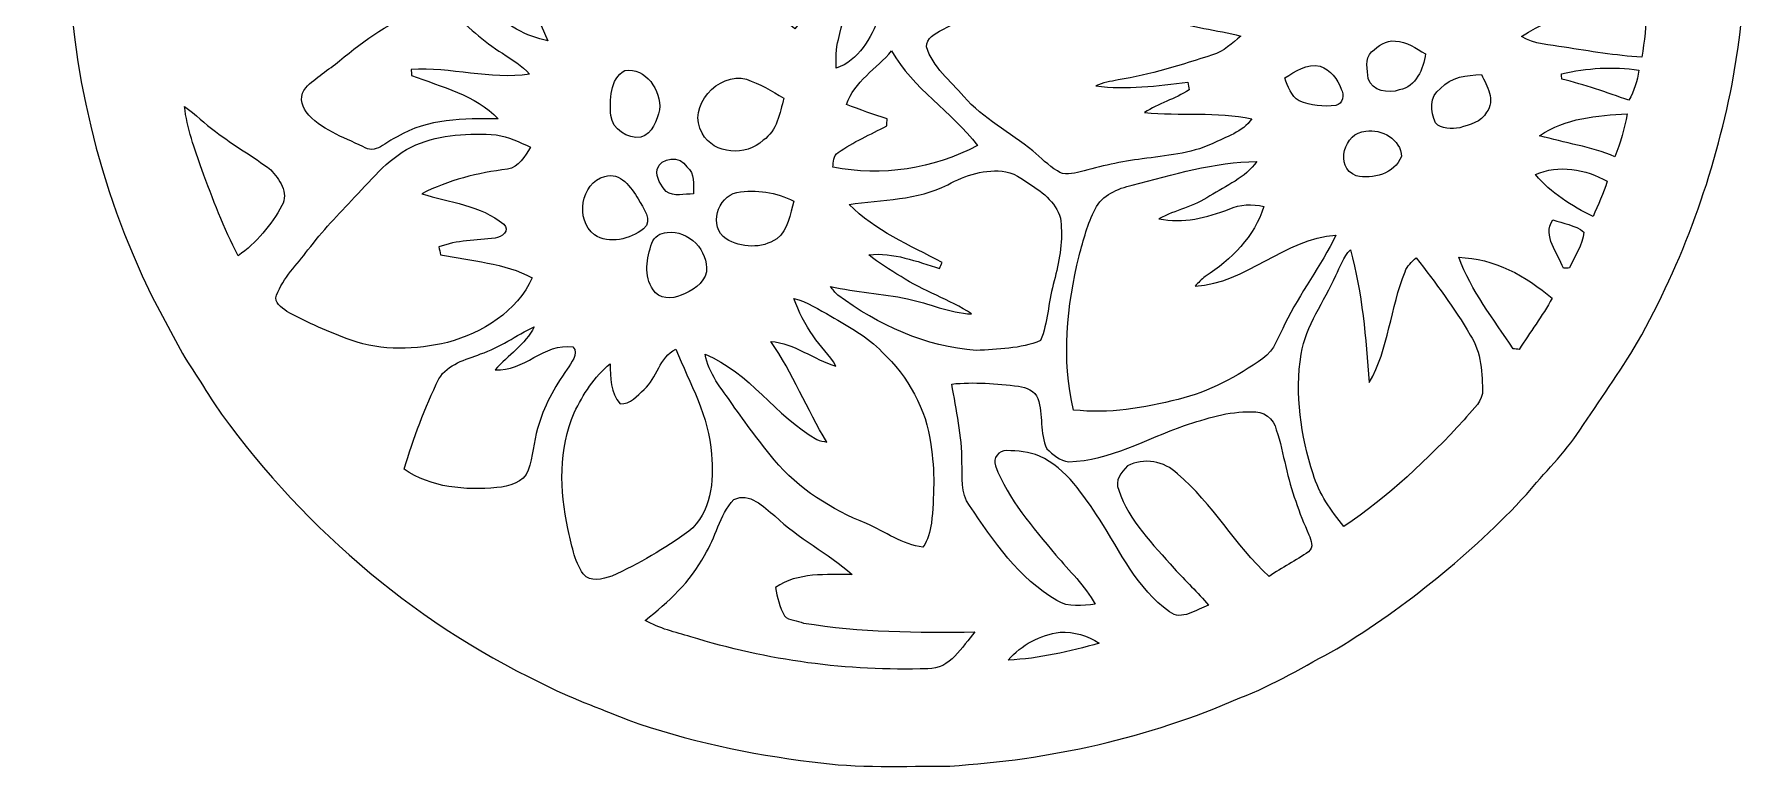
# Model space of a CAD drawing. Header units: centimetres. Extents: x -15.2 to 14.8, y -16 to 15.4.
# Drawn here: x -15.22 to 14.78, y -16.01 to -3.21 of the extents above; entities that cross this region are included whole.
import ezdxf

# ---------------------------------------------------------------- set-up
doc = ezdxf.new("R2010")
doc.units = ezdxf.units.CM
doc.header["$MEASUREMENT"] = 0
doc.layers.add('Layer 1', color=7, linetype='Continuous')

msp = doc.modelspace()

# ---------------------------------------------------------------- linework, layer by layer
at = {"layer": 'Layer 1', "color": 8}
for points, knots in [([(-2.22285, 13.83383), (-1.98438, 14.75034), (-1.03717, 15.43297), (-0.08749, 15.33313), (-0.08749, 15.33313), (0.28646, 15.34548), (0.63853, 15.19132), (0.93663, 14.97753), (0.93663, 14.97753), (1.31233, 14.76446), (1.55928, 14.38381), (1.71873, 13.99258), (1.71873, 13.99258), (1.81751, 13.68672), (1.83444, 13.36216), (1.84467, 13.04325), (1.84467, 13.04325), (3.13937, 12.88274), (4.40584, 12.5222), (5.61411, 12.03396), (5.61411, 12.03396), (6.58283, 11.63461), (7.51099, 11.1312), (8.35519, 10.50854), (8.35519, 10.50854), (9.27029, 9.89189), (10.09932, 9.15211), (10.83381, 8.32944), (10.83381, 8.32944), (12.26961, 6.75534), (13.33959, 4.85246), (13.96189, 2.81587), (13.96189, 2.81587), (14.63075, 0.59161), (14.77504, -1.79493), (14.34782, -4.07952), (14.34782, -4.07952), (14.04161, -5.65291), (13.48952, -7.17938), (12.70247, -8.57603), (12.70247, -8.57603), (12.39097, -9.10202), (12.03713, -9.60155), (11.69423, -10.10708), (11.69423, -10.10708), (11.43071, -10.51631), (11.07299, -10.85074), (10.76854, -11.22786), (10.76854, -11.22786), (9.79805, -12.27173), (8.67727, -13.17449), (7.46372, -13.92061), (7.46372, -13.92061), (6.90704, -14.21659), (6.36587, -14.54891), (5.77391, -14.77363), (5.77391, -14.77363), (4.18183, -15.4746), (2.45674, -15.85207), (0.7239, -15.96072), (0.7239, -15.96072), (-0.07549, -15.96002), (-0.88053, -16.00518), (-1.67393, -15.8877), (-1.67393, -15.8877), (-2.76789, -15.75788), (-3.84986, -15.52081), (-4.89021, -15.15674), (-4.89021, -15.15674), (-5.39503, -14.94508), (-5.91503, -14.76798), (-6.40151, -14.51328), (-6.40151, -14.51328), (-8.6801, -13.41543), (-10.65601, -11.70658), (-12.10169, -9.63366), (-12.10169, -9.63366), (-12.33523, -9.24489), (-12.60934, -8.87942), (-12.80654, -8.46984), (-12.80654, -8.46984), (-14.89181, -4.80801), (-15.22483, -0.20638), (-13.71177, 3.72392), (-13.71177, 3.72392), (-13.34558, 4.70147), (-12.86828, 5.63704), (-12.29219, 6.50734), (-12.29219, 6.50734), (-11.83887, 7.25382), (-11.2776, 7.92868), (-10.68035, 8.56368), (-10.68035, 8.56368), (-10.08098, 9.23678), (-9.37683, 9.80757), (-8.66493, 10.35685), (-8.66493, 10.35685), (-8.04263, 10.76643), (-7.43726, 11.21375), (-6.75534, 11.52172), (-6.75534, 11.52172), (-5.37563, 12.27173), (-3.84775, 12.71834), (-2.30681, 12.99316), (-2.30681, 12.99316), (-2.28177, 13.27362), (-2.28494, 13.55796), (-2.22285, 13.83383), (-2.22285, 13.83383), (-2.22285, 13.83383), (-2.22285, 13.83383), (-2.22285, 13.83383)], [0, 0, 0, 0, 0.03448276, 0.03448276, 0.03448276, 0.03448276, 0.06896552, 0.06896552, 0.06896552, 0.06896552, 0.10344828, 0.10344828, 0.10344828, 0.10344828, 0.13793103, 0.13793103, 0.13793103, 0.13793103, 0.17241379, 0.17241379, 0.17241379, 0.17241379, 0.20689655, 0.20689655, 0.20689655, 0.20689655, 0.24137931, 0.24137931, 0.24137931, 0.24137931, 0.27586207, 0.27586207, 0.27586207, 0.27586207, 0.31034483, 0.31034483, 0.31034483, 0.31034483, 0.34482759, 0.34482759, 0.34482759, 0.34482759, 0.37931034, 0.37931034, 0.37931034, 0.37931034, 0.4137931, 0.4137931, 0.4137931, 0.4137931, 0.44827586, 0.44827586, 0.44827586, 0.44827586, 0.48275862, 0.48275862, 0.48275862, 0.48275862, 0.51724138, 0.51724138, 0.51724138, 0.51724138, 0.55172414, 0.55172414, 0.55172414, 0.55172414, 0.5862069, 0.5862069, 0.5862069, 0.5862069, 0.62068966, 0.62068966, 0.62068966, 0.62068966, 0.65517241, 0.65517241, 0.65517241, 0.65517241, 0.68965517, 0.68965517, 0.68965517, 0.68965517, 0.72413793, 0.72413793, 0.72413793, 0.72413793, 0.75862069, 0.75862069, 0.75862069, 0.75862069, 0.79310345, 0.79310345, 0.79310345, 0.79310345, 0.82758621, 0.82758621, 0.82758621, 0.82758621, 0.86206897, 0.86206897, 0.86206897, 0.86206897, 0.89655172, 0.89655172, 0.89655172, 0.89655172, 0.93103448, 0.93103448, 0.93103448, 0.93103448, 1, 1, 1, 1]), ([(-7.65739, 0.49812), (-7.91281, -0.06985), (-7.84648, -0.7172), (-7.84119, -1.32221), (-7.84119, -1.32221), (-7.82814, -1.85067), (-7.66516, -2.38831), (-7.29192, -2.77601), (-7.29192, -2.77601), (-7.01252, -3.042), (-6.66221, -3.25261), (-6.27944, -3.32246), (-6.27944, -3.32246), (-6.5853, -2.61691), (-6.96489, -1.92158), (-7.05591, -1.14618), (-7.05591, -1.14618), (-7.0291, -1.14794), (-6.97512, -1.15147), (-6.94831, -1.15323), (-6.94831, -1.15323), (-6.86153, -1.49754), (-6.71971, -1.82809), (-6.54826, -2.13854), (-6.54826, -2.13854), (-6.32919, -2.46098), (-6.10694, -2.81305), (-5.7404, -2.98521), (-5.7404, -2.98521), (-5.66773, -2.79894), (-5.60105, -2.60068), (-5.6455, -2.39748), (-5.6455, -2.39748), (-5.67619, -2.02494), (-5.84024, -1.6704), (-5.80425, -1.29187), (-5.80425, -1.29187), (-5.43736, -1.67111), (-5.28955, -2.23308), (-4.81365, -2.51531), (-4.81365, -2.51531), (-4.89973, -1.88172), (-5.16855, -1.28411), (-5.50792, -0.74754), (-5.50792, -0.74754), (-5.92526, -0.11183), (-6.55673, 0.387), (-7.28204, 0.62054), (-7.28204, 0.62054), (-7.42033, 0.67098), (-7.59107, 0.63817), (-7.65739, 0.49812), (-7.65739, 0.49812), (-7.65739, 0.49812), (-7.65739, 0.49812), (-7.65739, 0.49812)], [0, 0, 0, 0, 0.06666667, 0.06666667, 0.06666667, 0.06666667, 0.13333333, 0.13333333, 0.13333333, 0.13333333, 0.2, 0.2, 0.2, 0.2, 0.26666667, 0.26666667, 0.26666667, 0.26666667, 0.33333333, 0.33333333, 0.33333333, 0.33333333, 0.4, 0.4, 0.4, 0.4, 0.46666667, 0.46666667, 0.46666667, 0.46666667, 0.53333333, 0.53333333, 0.53333333, 0.53333333, 0.6, 0.6, 0.6, 0.6, 0.66666667, 0.66666667, 0.66666667, 0.66666667, 0.73333333, 0.73333333, 0.73333333, 0.73333333, 0.8, 0.8, 0.8, 0.8, 0.86666667, 0.86666667, 0.86666667, 0.86666667, 1, 1, 1, 1]), ([(-1.6891, -0.21414), (-1.92969, -0.49777), (-2.11773, -0.82021), (-2.33433, -1.12183), (-2.33433, -1.12183), (-2.6864, -1.6256), (-2.92806, -2.20768), (-3.00849, -2.81869), (-3.00849, -2.81869), (-2.98379, -2.82575), (-2.9337, -2.83986), (-2.90865, -2.84692), (-2.90865, -2.84692), (-2.74849, -2.63525), (-2.58586, -2.42217), (-2.4765, -2.1784), (-2.4765, -2.1784), (-2.33962, -1.9117), (-2.27048, -1.61325), (-2.11067, -1.35855), (-2.11067, -1.35855), (-2.01154, -1.82563), (-2.1777, -2.2987), (-2.16147, -2.76966), (-2.16147, -2.76966), (-2.21333, -2.93123), (-2.08598, -3.03318), (-1.97908, -3.11503), (-1.97908, -3.11503), (-1.59244, -2.65465), (-1.23296, -2.1717), (-0.89218, -1.6764), (-0.89218, -1.6764), (-0.86924, -1.68169), (-0.82374, -1.69192), (-0.80081, -1.69721), (-0.80081, -1.69721), (-0.94933, -2.22885), (-1.08832, -2.76331), (-1.21849, -3.29953), (-1.21849, -3.29953), (-1.27035, -3.46251), (-1.26259, -3.63326), (-1.2573, -3.80224), (-1.2573, -3.80224), (-0.86607, -3.66854), (-0.65017, -3.27307), (-0.51188, -2.90759), (-0.51188, -2.90759), (-0.33126, -2.37596), (-0.14499, -1.82316), (-0.20003, -1.25307), (-0.20003, -1.25307), (-0.21766, -0.81562), (-0.35419, -0.38453), (-0.57185, -0.006), (-0.57185, -0.006), (-0.61771, 0.06103), (-0.66534, 0.15769), (-0.75847, 0.15663), (-0.75847, 0.15663), (-1.09784, 0.14781), (-1.44498, 0.02752), (-1.6891, -0.21414), (-1.6891, -0.21414), (-1.6891, -0.21414), (-1.6891, -0.21414), (-1.6891, -0.21414)], [0, 0, 0, 0, 0.05555556, 0.05555556, 0.05555556, 0.05555556, 0.11111111, 0.11111111, 0.11111111, 0.11111111, 0.16666667, 0.16666667, 0.16666667, 0.16666667, 0.22222222, 0.22222222, 0.22222222, 0.22222222, 0.27777778, 0.27777778, 0.27777778, 0.27777778, 0.33333333, 0.33333333, 0.33333333, 0.33333333, 0.38888889, 0.38888889, 0.38888889, 0.38888889, 0.44444444, 0.44444444, 0.44444444, 0.44444444, 0.5, 0.5, 0.5, 0.5, 0.55555556, 0.55555556, 0.55555556, 0.55555556, 0.61111111, 0.61111111, 0.61111111, 0.61111111, 0.66666667, 0.66666667, 0.66666667, 0.66666667, 0.72222222, 0.72222222, 0.72222222, 0.72222222, 0.77777778, 0.77777778, 0.77777778, 0.77777778, 0.83333333, 0.83333333, 0.83333333, 0.83333333, 0.88888889, 0.88888889, 0.88888889, 0.88888889, 1, 1, 1, 1]), ([(2.33398, -2.15724), (1.68769, -2.35903), (1.19168, -2.84833), (0.58526, -3.1309), (0.58526, -3.1309), (0.47096, -3.19334), (0.30868, -3.27836), (0.31291, -3.42829), (0.31291, -3.42829), (0.42474, -3.78248), (0.72884, -4.02167), (0.96308, -4.29331), (0.96308, -4.29331), (1.30281, -4.68312), (1.77165, -4.91702), (2.1657, -5.24298), (2.1657, -5.24298), (2.30717, -5.36046), (2.43558, -5.49451), (2.59433, -5.59012), (2.59433, -5.59012), (2.71004, -5.68219), (2.86244, -5.63386), (2.99367, -5.60952), (2.99367, -5.60952), (3.34857, -5.51039), (3.70769, -5.42255), (4.07494, -5.38233), (4.07494, -5.38233), (4.48381, -5.32024), (4.91031, -5.29696), (5.29026, -5.11845), (5.29026, -5.11845), (5.52838, -4.99463), (5.82436, -4.92054), (5.98135, -4.68312), (5.98135, -4.68312), (5.36787, -4.55224), (4.73287, -4.63338), (4.11198, -4.57518), (4.11198, -4.57518), (4.35469, -4.41254), (4.64432, -4.34022), (4.88844, -4.17865), (4.88844, -4.17865), (4.88174, -4.13385), (4.87504, -4.0894), (4.86833, -4.04495), (4.86833, -4.04495), (4.3367, -4.10774), (3.80012, -4.1843), (3.26461, -4.10774), (3.26461, -4.10774), (3.38772, -4.05483), (3.52002, -4.03084), (3.6516, -4.00579), (3.6516, -4.00579), (4.21358, -3.91583), (4.75791, -3.74333), (5.29907, -3.57046), (5.29907, -3.57046), (5.49204, -3.51084), (5.63986, -3.36726), (5.79191, -3.24238), (5.79191, -3.24238), (5.36893, -3.1302), (4.92478, -3.09986), (4.51873, -2.92876), (4.51873, -2.92876), (4.06717, -2.79294), (3.67912, -2.51601), (3.31999, -2.21968), (3.31999, -2.21968), (3.04024, -1.99602), (2.65148, -2.05317), (2.33398, -2.15724), (2.33398, -2.15724), (2.33398, -2.15724), (2.33398, -2.15724), (2.33398, -2.15724)], [0, 0, 0, 0, 0.04761905, 0.04761905, 0.04761905, 0.04761905, 0.0952381, 0.0952381, 0.0952381, 0.0952381, 0.14285714, 0.14285714, 0.14285714, 0.14285714, 0.19047619, 0.19047619, 0.19047619, 0.19047619, 0.23809524, 0.23809524, 0.23809524, 0.23809524, 0.28571429, 0.28571429, 0.28571429, 0.28571429, 0.33333333, 0.33333333, 0.33333333, 0.33333333, 0.38095238, 0.38095238, 0.38095238, 0.38095238, 0.42857143, 0.42857143, 0.42857143, 0.42857143, 0.47619048, 0.47619048, 0.47619048, 0.47619048, 0.52380952, 0.52380952, 0.52380952, 0.52380952, 0.57142857, 0.57142857, 0.57142857, 0.57142857, 0.61904762, 0.61904762, 0.61904762, 0.61904762, 0.66666667, 0.66666667, 0.66666667, 0.66666667, 0.71428571, 0.71428571, 0.71428571, 0.71428571, 0.76190476, 0.76190476, 0.76190476, 0.76190476, 0.80952381, 0.80952381, 0.80952381, 0.80952381, 0.85714286, 0.85714286, 0.85714286, 0.85714286, 0.9047619, 0.9047619, 0.9047619, 0.9047619, 1, 1, 1, 1]), ([(-8.44938, -2.80353), (-9.00536, -2.95275), (-9.47067, -3.31399), (-9.90953, -3.67101), (-9.90953, -3.67101), (-10.10144, -3.83293), (-10.32475, -3.95923), (-10.49902, -4.14196), (-10.49902, -4.14196), (-10.60768, -4.25485), (-10.58228, -4.44606), (-10.4902, -4.56283), (-10.4902, -4.56283), (-10.24396, -4.87433), (-9.85026, -4.9971), (-9.5056, -5.16678), (-9.5056, -5.16678), (-9.28934, -5.31671), (-9.09743, -5.08071), (-8.90552, -4.99463), (-8.90552, -4.99463), (-8.37177, -4.67854), (-7.74418, -4.67924), (-7.14481, -4.68277), (-7.14481, -4.68277), (-7.54486, -4.26544), (-8.13364, -4.12715), (-8.6554, -3.92712), (-8.6554, -3.92712), (-8.65717, -3.90137), (-8.66069, -3.84986), (-8.66246, -3.82376), (-8.66246, -3.82376), (-7.9696, -3.77966), (-7.29121, -4.00438), (-6.59906, -3.90701), (-6.59906, -3.90701), (-6.72747, -3.75214), (-6.90668, -3.65372), (-7.07002, -3.54189), (-7.07002, -3.54189), (-7.40869, -3.33798), (-7.68279, -3.04765), (-8.00065, -2.81623), (-8.00065, -2.81623), (-8.13541, -2.73085), (-8.30333, -2.77848), (-8.44938, -2.80353), (-8.44938, -2.80353), (-8.44938, -2.80353), (-8.44938, -2.80353), (-8.44938, -2.80353)], [0, 0, 0, 0, 0.07142857, 0.07142857, 0.07142857, 0.07142857, 0.14285714, 0.14285714, 0.14285714, 0.14285714, 0.21428571, 0.21428571, 0.21428571, 0.21428571, 0.28571429, 0.28571429, 0.28571429, 0.28571429, 0.35714286, 0.35714286, 0.35714286, 0.35714286, 0.42857143, 0.42857143, 0.42857143, 0.42857143, 0.5, 0.5, 0.5, 0.5, 0.57142857, 0.57142857, 0.57142857, 0.57142857, 0.64285714, 0.64285714, 0.64285714, 0.64285714, 0.71428571, 0.71428571, 0.71428571, 0.71428571, 0.78571429, 0.78571429, 0.78571429, 0.78571429, 0.85714286, 0.85714286, 0.85714286, 0.85714286, 1, 1, 1, 1]), ([(10.68176, -3.24944), (10.90189, -3.39196), (11.17282, -3.39161), (11.42294, -3.435), (11.42294, -3.435), (11.87168, -3.50449), (12.32006, -3.58281), (12.77479, -3.60962), (12.77479, -3.60962), (12.81889, -3.3334), (12.85804, -3.05506), (12.85487, -2.77495), (12.85487, -2.77495), (12.10874, -2.73614), (11.31394, -2.81799), (10.68176, -3.24944), (10.68176, -3.24944), (10.68176, -3.24944), (10.68176, -3.24944), (10.68176, -3.24944)], [0, 0, 0, 0, 0.16666667, 0.16666667, 0.16666667, 0.16666667, 0.33333333, 0.33333333, 0.33333333, 0.33333333, 0.5, 0.5, 0.5, 0.5, 0.66666667, 0.66666667, 0.66666667, 0.66666667, 1, 1, 1, 1]), ([(-1.07633, -4.43195), (-0.8449, -4.52543), (-0.60925, -4.60939), (-0.37077, -4.68418), (-0.37077, -4.68418), (-0.37253, -4.72475), (-0.37394, -4.76568), (-0.37571, -4.8066), (-0.37571, -4.8066), (-0.66181, -4.95371), (-0.9592, -5.08564), (-1.22308, -5.27121), (-1.22308, -5.27121), (-1.31092, -5.32518), (-1.30598, -5.4356), (-1.31727, -5.52485), (-1.31727, -5.52485), (-0.4632, -5.69348), (0.43603, -5.55625), (1.20333, -5.14985), (1.20333, -5.14985), (0.75494, -4.55366), (0.07726, -4.15925), (-0.29245, -3.49779), (-0.29245, -3.49779), (-0.54857, -3.81388), (-0.94509, -4.02978), (-1.07633, -4.43195), (-1.07633, -4.43195), (-1.07633, -4.43195), (-1.07633, -4.43195), (-1.07633, -4.43195)], [0, 0, 0, 0, 0.11111111, 0.11111111, 0.11111111, 0.11111111, 0.22222222, 0.22222222, 0.22222222, 0.22222222, 0.33333333, 0.33333333, 0.33333333, 0.33333333, 0.44444444, 0.44444444, 0.44444444, 0.44444444, 0.55555556, 0.55555556, 0.55555556, 0.55555556, 0.66666667, 0.66666667, 0.66666667, 0.66666667, 0.77777778, 0.77777778, 0.77777778, 0.77777778, 1, 1, 1, 1]), ([(8.06803, -3.51649), (7.94738, -3.63573), (7.9943, -3.83293), (8.00947, -3.98251), (8.00947, -3.98251), (8.07226, -4.20299), (8.3633, -4.24321), (8.55204, -4.18042), (8.55204, -4.18042), (8.84167, -4.12256), (8.97572, -3.81494), (9.00642, -3.54824), (9.00642, -3.54824), (8.84096, -3.46075), (8.68045, -3.33058), (8.48572, -3.33128), (8.48572, -3.33128), (8.31674, -3.30235), (8.18621, -3.42018), (8.06803, -3.51649), (8.06803, -3.51649), (8.06803, -3.51649), (8.06803, -3.51649), (8.06803, -3.51649)], [0, 0, 0, 0, 0.14285714, 0.14285714, 0.14285714, 0.14285714, 0.28571429, 0.28571429, 0.28571429, 0.28571429, 0.42857143, 0.42857143, 0.42857143, 0.42857143, 0.57142857, 0.57142857, 0.57142857, 0.57142857, 0.71428571, 0.71428571, 0.71428571, 0.71428571, 1, 1, 1, 1]), ([(-4.94206, -3.84104), (-5.20453, -3.9811), (-5.20347, -4.36809), (-5.18336, -4.6228), (-5.18336, -4.6228), (-5.15585, -4.87151), (-4.89691, -5.03202), (-4.65984, -5.00521), (-4.65984, -5.00521), (-4.45523, -4.94206), (-4.38644, -4.70711), (-4.33529, -4.52473), (-4.33529, -4.52473), (-4.30459, -4.19029), (-4.57059, -3.78248), (-4.94206, -3.84104), (-4.94206, -3.84104), (-4.94206, -3.84104), (-4.94206, -3.84104), (-4.94206, -3.84104)], [0, 0, 0, 0, 0.16666667, 0.16666667, 0.16666667, 0.16666667, 0.33333333, 0.33333333, 0.33333333, 0.33333333, 0.5, 0.5, 0.5, 0.5, 0.66666667, 0.66666667, 0.66666667, 0.66666667, 1, 1, 1, 1]), ([(-3.59339, -4.9343), (-3.38702, -5.31283), (-2.82681, -5.33788), (-2.52836, -5.05672), (-2.52836, -5.05672), (-2.29023, -4.89162), (-2.2352, -4.5847), (-2.17241, -4.32329), (-2.17241, -4.32329), (-2.37808, -4.19347), (-2.59221, -4.07423), (-2.82187, -3.99274), (-2.82187, -3.99274), (-3.31823, -3.86362), (-3.8675, -4.46864), (-3.59339, -4.9343), (-3.59339, -4.9343), (-3.59339, -4.9343), (-3.59339, -4.9343), (-3.59339, -4.9343)], [0, 0, 0, 0, 0.16666667, 0.16666667, 0.16666667, 0.16666667, 0.33333333, 0.33333333, 0.33333333, 0.33333333, 0.5, 0.5, 0.5, 0.5, 0.66666667, 0.66666667, 0.66666667, 0.66666667, 1, 1, 1, 1]), ([(6.55637, -3.97193), (6.61, -4.11974), (6.66432, -4.28237), (6.80614, -4.37056), (6.80614, -4.37056), (7.00864, -4.45452), (7.23018, -4.47499), (7.44749, -4.45029), (7.44749, -4.45029), (7.57132, -4.43124), (7.59566, -4.25697), (7.53851, -4.16595), (7.53851, -4.16595), (7.48065, -3.98956), (7.3473, -3.83293), (7.17374, -3.76379), (7.17374, -3.76379), (6.94161, -3.70875), (6.74229, -3.85904), (6.55637, -3.97193), (6.55637, -3.97193), (6.55637, -3.97193), (6.55637, -3.97193), (6.55637, -3.97193)], [0, 0, 0, 0, 0.14285714, 0.14285714, 0.14285714, 0.14285714, 0.28571429, 0.28571429, 0.28571429, 0.28571429, 0.42857143, 0.42857143, 0.42857143, 0.42857143, 0.57142857, 0.57142857, 0.57142857, 0.57142857, 0.71428571, 0.71428571, 0.71428571, 0.71428571, 1, 1, 1, 1]), ([(11.37779, -3.89855), (11.37885, -3.92148), (11.38096, -3.96734), (11.38167, -3.98992), (11.38167, -3.98992), (11.77819, -4.09187), (12.1666, -4.22346), (12.55219, -4.36104), (12.55219, -4.36104), (12.63967, -4.19735), (12.70212, -4.02061), (12.7254, -3.83611), (12.7254, -3.83611), (12.27737, -3.76731), (11.81806, -3.79554), (11.37779, -3.89855), (11.37779, -3.89855), (11.37779, -3.89855), (11.37779, -3.89855), (11.37779, -3.89855)], [0, 0, 0, 0, 0.16666667, 0.16666667, 0.16666667, 0.16666667, 0.33333333, 0.33333333, 0.33333333, 0.33333333, 0.5, 0.5, 0.5, 0.5, 0.66666667, 0.66666667, 0.66666667, 0.66666667, 1, 1, 1, 1]), ([(9.27065, -4.15466), (9.07591, -4.28837), (9.08579, -4.56177), (9.18316, -4.75298), (9.18316, -4.75298), (9.28299, -4.87186), (9.46714, -4.8581), (9.60367, -4.83905), (9.60367, -4.83905), (9.7723, -4.78472), (9.98326, -4.74204), (10.07181, -4.56847), (10.07181, -4.56847), (10.23302, -4.36492), (10.07392, -4.10633), (9.98326, -3.91372), (9.98326, -3.91372), (9.72432, -3.92465), (9.45339, -3.94582), (9.27065, -4.15466), (9.27065, -4.15466), (9.27065, -4.15466), (9.27065, -4.15466), (9.27065, -4.15466)], [0, 0, 0, 0, 0.14285714, 0.14285714, 0.14285714, 0.14285714, 0.28571429, 0.28571429, 0.28571429, 0.28571429, 0.42857143, 0.42857143, 0.42857143, 0.42857143, 0.57142857, 0.57142857, 0.57142857, 0.57142857, 0.71428571, 0.71428571, 0.71428571, 0.71428571, 1, 1, 1, 1]), ([(-12.60898, -4.46793), (-12.57265, -4.84893), (-12.42907, -5.20771), (-12.30912, -5.56754), (-12.30912, -5.56754), (-12.11862, -6.07624), (-11.92953, -6.58742), (-11.67589, -7.06861), (-11.67589, -7.06861), (-11.35698, -6.84671), (-11.09804, -6.53486), (-10.91318, -6.19513), (-10.91318, -6.19513), (-10.79112, -5.97253), (-10.95798, -5.72982), (-11.10933, -5.57177), (-11.10933, -5.57177), (-11.41801, -5.334), (-11.75985, -5.14279), (-12.06959, -4.90573), (-12.06959, -4.90573), (-12.26009, -4.77308), (-12.41778, -4.59987), (-12.60898, -4.46793), (-12.60898, -4.46793), (-12.60898, -4.46793), (-12.60898, -4.46793), (-12.60898, -4.46793)], [0, 0, 0, 0, 0.125, 0.125, 0.125, 0.125, 0.25, 0.25, 0.25, 0.25, 0.375, 0.375, 0.375, 0.375, 0.5, 0.5, 0.5, 0.5, 0.625, 0.625, 0.625, 0.625, 0.75, 0.75, 0.75, 0.75, 1, 1, 1, 1]), ([(10.99644, -4.97734), (11.43106, -5.10611), (11.88685, -5.16608), (12.30806, -5.34494), (12.30806, -5.34494), (12.40296, -5.10328), (12.47704, -4.85387), (12.52114, -4.59811), (12.52114, -4.59811), (11.99515, -4.62421), (11.44411, -4.66937), (10.99644, -4.97734), (10.99644, -4.97734), (10.99644, -4.97734), (10.99644, -4.97734), (10.99644, -4.97734)], [0, 0, 0, 0, 0.2, 0.2, 0.2, 0.2, 0.4, 0.4, 0.4, 0.4, 0.6, 0.6, 0.6, 0.6, 1, 1, 1, 1]), ([(-8.58344, -5.13891), (-9.023, -5.32941), (-9.32674, -5.71324), (-9.64812, -6.0512), (-9.64812, -6.0512), (-9.92858, -6.34753), (-10.21221, -6.6421), (-10.45951, -6.96807), (-10.45951, -6.96807), (-10.65107, -7.22277), (-10.89343, -7.45384), (-11.00631, -7.75829), (-11.00631, -7.75829), (-11.06382, -7.88635), (-10.91459, -7.97101), (-10.82993, -8.0391), (-10.82993, -8.0391), (-10.47256, -8.24054), (-10.0905, -8.39752), (-9.70668, -8.54146), (-9.70668, -8.54146), (-9.16869, -8.73584), (-8.57885, -8.70832), (-8.02887, -8.58167), (-8.02887, -8.58167), (-7.42174, -8.40987), (-6.8199, -8.04792), (-6.55144, -7.45243), (-6.55144, -7.45243), (-7.04286, -7.19455), (-7.61471, -7.16033), (-8.14917, -7.05132), (-8.14917, -7.05132), (-8.1594, -7.00546), (-8.16963, -6.95995), (-8.17915, -6.91444), (-8.17915, -6.91444), (-7.86589, -6.79944), (-7.52898, -6.79768), (-7.20125, -6.76275), (-7.20125, -6.76275), (-7.09154, -6.75076), (-6.9282, -6.62376), (-7.05062, -6.52074), (-7.05062, -6.52074), (-7.45137, -6.18278), (-7.99818, -6.1468), (-8.47831, -5.9877), (-8.47831, -5.9877), (-8.01194, -5.75451), (-7.50006, -5.62222), (-6.98359, -5.56189), (-6.98359, -5.56189), (-6.78815, -5.5245), (-6.68126, -5.33294), (-6.58213, -5.17807), (-6.58213, -5.17807), (-6.77439, -5.08952), (-6.97054, -4.99921), (-7.17938, -4.96147), (-7.17938, -4.96147), (-7.64999, -4.9336), (-8.14352, -4.95371), (-8.58344, -5.13891), (-8.58344, -5.13891), (-8.58344, -5.13891), (-8.58344, -5.13891), (-8.58344, -5.13891)], [0, 0, 0, 0, 0.05555556, 0.05555556, 0.05555556, 0.05555556, 0.11111111, 0.11111111, 0.11111111, 0.11111111, 0.16666667, 0.16666667, 0.16666667, 0.16666667, 0.22222222, 0.22222222, 0.22222222, 0.22222222, 0.27777778, 0.27777778, 0.27777778, 0.27777778, 0.33333333, 0.33333333, 0.33333333, 0.33333333, 0.38888889, 0.38888889, 0.38888889, 0.38888889, 0.44444444, 0.44444444, 0.44444444, 0.44444444, 0.5, 0.5, 0.5, 0.5, 0.55555556, 0.55555556, 0.55555556, 0.55555556, 0.61111111, 0.61111111, 0.61111111, 0.61111111, 0.66666667, 0.66666667, 0.66666667, 0.66666667, 0.72222222, 0.72222222, 0.72222222, 0.72222222, 0.77777778, 0.77777778, 0.77777778, 0.77777778, 0.83333333, 0.83333333, 0.83333333, 0.83333333, 0.88888889, 0.88888889, 0.88888889, 0.88888889, 1, 1, 1, 1]), ([(7.96749, -4.89867), (7.59072, -4.91525), (7.41045, -5.52379), (7.80133, -5.67514), (7.80133, -5.67514), (8.0839, -5.74534), (8.47619, -5.63845), (8.58696, -5.3407), (8.58696, -5.3407), (8.58837, -5.04402), (8.23701, -4.85352), (7.96749, -4.89867), (7.96749, -4.89867), (7.96749, -4.89867), (7.96749, -4.89867), (7.96749, -4.89867)], [0, 0, 0, 0, 0.2, 0.2, 0.2, 0.2, 0.4, 0.4, 0.4, 0.4, 0.6, 0.6, 0.6, 0.6, 1, 1, 1, 1]), ([(-4.37938, -5.56754), (-4.39455, -5.70865), (-4.31412, -5.848), (-4.21887, -5.94783), (-4.21887, -5.94783), (-4.08164, -6.04908), (-3.90102, -5.99228), (-3.74333, -5.99123), (-3.74333, -5.99123), (-3.7525, -5.82754), (-3.70875, -5.63492), (-3.85868, -5.5185), (-3.85868, -5.5185), (-3.97122, -5.32271), (-4.31553, -5.34176), (-4.37938, -5.56754), (-4.37938, -5.56754), (-4.37938, -5.56754), (-4.37938, -5.56754), (-4.37938, -5.56754)], [0, 0, 0, 0, 0.16666667, 0.16666667, 0.16666667, 0.16666667, 0.33333333, 0.33333333, 0.33333333, 0.33333333, 0.5, 0.5, 0.5, 0.5, 0.66666667, 0.66666667, 0.66666667, 0.66666667, 1, 1, 1, 1]), ([(-5.29061, -5.68678), (-5.71147, -5.79684), (-5.80919, -6.44701), (-5.46982, -6.70419), (-5.46982, -6.70419), (-5.2137, -6.87246), (-4.84646, -6.78145), (-4.61645, -6.60118), (-4.61645, -6.60118), (-4.43548, -6.45301), (-4.6295, -6.23605), (-4.705, -6.07977), (-4.705, -6.07977), (-4.83306, -5.88292), (-5.01333, -5.59999), (-5.29061, -5.68678), (-5.29061, -5.68678), (-5.29061, -5.68678), (-5.29061, -5.68678), (-5.29061, -5.68678)], [0, 0, 0, 0, 0.16666667, 0.16666667, 0.16666667, 0.16666667, 0.33333333, 0.33333333, 0.33333333, 0.33333333, 0.5, 0.5, 0.5, 0.5, 0.66666667, 0.66666667, 0.66666667, 0.66666667, 1, 1, 1, 1]), ([(0.68439, -5.83106), (0.15558, -6.10447), (-0.46002, -6.09106), (-1.03329, -6.17537), (-1.03329, -6.17537), (-0.58032, -6.63893), (0.0254, -6.88446), (0.58526, -7.18608), (0.58526, -7.18608), (0.57115, -7.22101), (0.55739, -7.25629), (0.54398, -7.29192), (0.54398, -7.29192), (0.14499, -7.16739), (-0.26141, -7.00828), (-0.68686, -7.05062), (-0.68686, -7.05062), (-0.5207, -7.20443), (-0.31715, -7.30956), (-0.12841, -7.43373), (-0.12841, -7.43373), (0.26176, -7.68632), (0.71226, -7.82849), (1.10137, -8.0832), (1.10137, -8.0832), (0.71296, -8.0712), (0.35772, -7.89517), (-0.01834, -7.82038), (-0.01834, -7.82038), (-0.46073, -7.72407), (-0.9144, -7.70467), (-1.35608, -7.60624), (-1.35608, -7.60624), (-1.31692, -7.6581), (-1.27811, -7.71208), (-1.22802, -7.75476), (-1.22802, -7.75476), (-0.52776, -8.27793), (0.30233, -8.65434), (1.18145, -8.72137), (1.18145, -8.72137), (1.55751, -8.69703), (1.94945, -8.69209), (2.30293, -8.54781), (2.30293, -8.54781), (2.42852, -8.23348), (2.43664, -7.89164), (2.52307, -7.56744), (2.52307, -7.56744), (2.60703, -7.245), (2.68534, -6.91586), (2.66065, -6.57966), (2.66065, -6.57966), (2.68393, -6.27098), (2.43381, -6.03462), (2.20098, -5.87728), (2.20098, -5.87728), (2.04152, -5.77497), (1.88807, -5.64727), (1.69933, -5.60423), (1.69933, -5.60423), (1.34444, -5.55272), (0.99272, -5.66385), (0.68439, -5.83106), (0.68439, -5.83106), (0.68439, -5.83106), (0.68439, -5.83106), (0.68439, -5.83106)], [0, 0, 0, 0, 0.05555556, 0.05555556, 0.05555556, 0.05555556, 0.11111111, 0.11111111, 0.11111111, 0.11111111, 0.16666667, 0.16666667, 0.16666667, 0.16666667, 0.22222222, 0.22222222, 0.22222222, 0.22222222, 0.27777778, 0.27777778, 0.27777778, 0.27777778, 0.33333333, 0.33333333, 0.33333333, 0.33333333, 0.38888889, 0.38888889, 0.38888889, 0.38888889, 0.44444444, 0.44444444, 0.44444444, 0.44444444, 0.5, 0.5, 0.5, 0.5, 0.55555556, 0.55555556, 0.55555556, 0.55555556, 0.61111111, 0.61111111, 0.61111111, 0.61111111, 0.66666667, 0.66666667, 0.66666667, 0.66666667, 0.72222222, 0.72222222, 0.72222222, 0.72222222, 0.77777778, 0.77777778, 0.77777778, 0.77777778, 0.83333333, 0.83333333, 0.83333333, 0.83333333, 0.88888889, 0.88888889, 0.88888889, 0.88888889, 1, 1, 1, 1]), ([(3.89749, -5.83777), (3.64984, -5.89844), (3.36867, -6.00992), (3.25367, -6.25475), (3.25367, -6.25475), (3.11997, -6.50981), (3.05082, -6.79238), (2.97462, -7.06896), (2.97462, -7.06896), (2.76401, -7.9435), (2.65959, -8.87412), (2.87761, -9.75748), (2.87761, -9.75748), (3.48862, -9.82768), (4.10845, -9.72185), (4.70041, -9.57263), (4.70041, -9.57263), (5.23663, -9.4421), (5.72946, -9.17716), (6.17467, -8.85754), (6.17467, -8.85754), (6.38034, -8.71643), (6.44984, -8.46631), (6.56026, -8.25641), (6.56026, -8.25641), (6.81743, -7.71984), (7.18679, -7.24606), (7.4482, -6.7116), (7.4482, -6.7116), (6.54614, -6.76981), (5.89456, -7.54944), (4.99498, -7.59919), (4.99498, -7.59919), (5.05001, -7.53957), (5.10646, -7.4803), (5.17172, -7.43162), (5.17172, -7.43162), (5.61622, -7.1374), (6.03709, -6.73453), (6.19125, -6.2103), (6.19125, -6.2103), (5.99052, -6.16691), (5.77638, -6.17044), (5.58729, -6.25616), (5.58729, -6.25616), (5.201, -6.40927), (4.78014, -6.51051), (4.36492, -6.42549), (4.36492, -6.42549), (4.64961, -6.27027), (4.97805, -6.21171), (5.24969, -6.02791), (5.24969, -6.02791), (5.53544, -5.84976), (5.86881, -5.71041), (6.06954, -5.4289), (6.06954, -5.4289), (5.32694, -5.43101), (4.61116, -5.65926), (3.89749, -5.83777), (3.89749, -5.83777), (3.89749, -5.83777), (3.89749, -5.83777), (3.89749, -5.83777)], [0, 0, 0, 0, 0.05882353, 0.05882353, 0.05882353, 0.05882353, 0.11764706, 0.11764706, 0.11764706, 0.11764706, 0.17647059, 0.17647059, 0.17647059, 0.17647059, 0.23529412, 0.23529412, 0.23529412, 0.23529412, 0.29411765, 0.29411765, 0.29411765, 0.29411765, 0.35294118, 0.35294118, 0.35294118, 0.35294118, 0.41176471, 0.41176471, 0.41176471, 0.41176471, 0.47058824, 0.47058824, 0.47058824, 0.47058824, 0.52941176, 0.52941176, 0.52941176, 0.52941176, 0.58823529, 0.58823529, 0.58823529, 0.58823529, 0.64705882, 0.64705882, 0.64705882, 0.64705882, 0.70588235, 0.70588235, 0.70588235, 0.70588235, 0.76470588, 0.76470588, 0.76470588, 0.76470588, 0.82352941, 0.82352941, 0.82352941, 0.82352941, 0.88235294, 0.88235294, 0.88235294, 0.88235294, 1, 1, 1, 1]), ([(10.92517, -5.65609), (11.19046, -5.97711), (11.55524, -6.20536), (11.92671, -6.38563), (11.92671, -6.38563), (12.0142, -6.18243), (12.1091, -5.98241), (12.17295, -5.77039), (12.17295, -5.77039), (11.79901, -5.56295), (11.32417, -5.46876), (10.92517, -5.65609), (10.92517, -5.65609), (10.92517, -5.65609), (10.92517, -5.65609), (10.92517, -5.65609)], [0, 0, 0, 0, 0.2, 0.2, 0.2, 0.2, 0.4, 0.4, 0.4, 0.4, 0.6, 0.6, 0.6, 0.6, 1, 1, 1, 1]), ([(-2.98768, -5.96935), (-3.3341, -6.03003), (-3.48403, -6.57119), (-3.17676, -6.77439), (-3.17676, -6.77439), (-2.91783, -6.93491), (-2.54741, -6.95113), (-2.29376, -6.77228), (-2.29376, -6.77228), (-2.09056, -6.61987), (-2.05811, -6.3433), (-1.99743, -6.11576), (-1.99743, -6.11576), (-2.30152, -5.96653), (-2.65289, -5.90338), (-2.98768, -5.96935), (-2.98768, -5.96935), (-2.98768, -5.96935), (-2.98768, -5.96935), (-2.98768, -5.96935)], [0, 0, 0, 0, 0.16666667, 0.16666667, 0.16666667, 0.16666667, 0.33333333, 0.33333333, 0.33333333, 0.33333333, 0.5, 0.5, 0.5, 0.5, 0.66666667, 0.66666667, 0.66666667, 0.66666667, 1, 1, 1, 1]), ([(11.22468, -6.44313), (11.03947, -6.73171), (11.31464, -7.02063), (11.41095, -7.28662), (11.41095, -7.28662), (11.43741, -7.28557), (11.48997, -7.2838), (11.51608, -7.28274), (11.51608, -7.28274), (11.60427, -7.07708), (11.74609, -6.8834), (11.76549, -6.65586), (11.76549, -6.65586), (11.61274, -6.53203), (11.40425, -6.50699), (11.22468, -6.44313), (11.22468, -6.44313), (11.22468, -6.44313), (11.22468, -6.44313), (11.22468, -6.44313)], [0, 0, 0, 0, 0.16666667, 0.16666667, 0.16666667, 0.16666667, 0.33333333, 0.33333333, 0.33333333, 0.33333333, 0.5, 0.5, 0.5, 0.5, 0.66666667, 0.66666667, 0.66666667, 0.66666667, 1, 1, 1, 1]), ([(-4.20511, -6.66362), (-4.32012, -6.67032), (-4.43477, -6.73664), (-4.47216, -6.84989), (-4.47216, -6.84989), (-4.55401, -7.10953), (-4.61751, -7.42068), (-4.44853, -7.66057), (-4.44853, -7.66057), (-4.35046, -7.83167), (-4.11868, -7.82602), (-3.95676, -7.75758), (-3.95676, -7.75758), (-3.77472, -7.6768), (-3.56623, -7.56179), (-3.5179, -7.35048), (-3.5179, -7.35048), (-3.47945, -6.97865), (-3.82764, -6.61846), (-4.20511, -6.66362), (-4.20511, -6.66362), (-4.20511, -6.66362), (-4.20511, -6.66362), (-4.20511, -6.66362)], [0, 0, 0, 0, 0.14285714, 0.14285714, 0.14285714, 0.14285714, 0.28571429, 0.28571429, 0.28571429, 0.28571429, 0.42857143, 0.42857143, 0.42857143, 0.42857143, 0.57142857, 0.57142857, 0.57142857, 0.57142857, 0.71428571, 0.71428571, 0.71428571, 0.71428571, 1, 1, 1, 1]), ([(7.44573, -7.41257), (7.24711, -7.87047), (6.92009, -8.28005), (6.84283, -8.78522), (6.84283, -8.78522), (6.72465, -9.48231), (6.84001, -10.20269), (7.04921, -10.8712), (7.04921, -10.8712), (7.15398, -11.21622), (7.36318, -11.51079), (7.58472, -11.78913), (7.58472, -11.78913), (8.3626, -11.26631), (9.04628, -10.61367), (9.68163, -9.92787), (9.68163, -9.92787), (9.78958, -9.78076), (9.96527, -9.66011), (9.99949, -9.47208), (9.99949, -9.47208), (9.99772, -9.1246), (9.98537, -8.75171), (9.78747, -8.45114), (9.78747, -8.45114), (9.51265, -7.97772), (9.17857, -7.54027), (8.84767, -7.10565), (8.84767, -7.10565), (8.76688, -7.17197), (8.68821, -7.24711), (8.65152, -7.34766), (8.65152, -7.34766), (8.39505, -7.97525), (8.37036, -8.68751), (8.02675, -9.28017), (8.02675, -9.28017), (7.96643, -8.50371), (7.91034, -7.71772), (7.69867, -6.96489), (7.69867, -6.96489), (7.58296, -7.09436), (7.51699, -7.25629), (7.44573, -7.41257), (7.44573, -7.41257), (7.44573, -7.41257), (7.44573, -7.41257), (7.44573, -7.41257)], [0, 0, 0, 0, 0.07692308, 0.07692308, 0.07692308, 0.07692308, 0.15384615, 0.15384615, 0.15384615, 0.15384615, 0.23076923, 0.23076923, 0.23076923, 0.23076923, 0.30769231, 0.30769231, 0.30769231, 0.30769231, 0.38461538, 0.38461538, 0.38461538, 0.38461538, 0.46153846, 0.46153846, 0.46153846, 0.46153846, 0.53846154, 0.53846154, 0.53846154, 0.53846154, 0.61538462, 0.61538462, 0.61538462, 0.61538462, 0.69230769, 0.69230769, 0.69230769, 0.69230769, 0.76923077, 0.76923077, 0.76923077, 0.76923077, 0.84615385, 0.84615385, 0.84615385, 0.84615385, 1, 1, 1, 1]), ([(9.58744, -7.09683), (9.80299, -7.6835), (10.19598, -8.17457), (10.53536, -8.69103), (10.53536, -8.69103), (10.56146, -8.69386), (10.61402, -8.69915), (10.64013, -8.70162), (10.64013, -8.70162), (10.82957, -8.40352), (11.04053, -8.11883), (11.21516, -7.81121), (11.21516, -7.81121), (10.76149, -7.4228), (10.19775, -7.11165), (9.58744, -7.09683), (9.58744, -7.09683), (9.58744, -7.09683), (9.58744, -7.09683), (9.58744, -7.09683)], [0, 0, 0, 0, 0.16666667, 0.16666667, 0.16666667, 0.16666667, 0.33333333, 0.33333333, 0.33333333, 0.33333333, 0.5, 0.5, 0.5, 0.5, 0.66666667, 0.66666667, 0.66666667, 0.66666667, 1, 1, 1, 1]), ([(-1.99743, -7.81614), (-1.90712, -8.04333), (-1.80305, -8.26629), (-1.65911, -8.46561), (-1.65911, -8.46561), (-1.53705, -8.6487), (-1.3656, -8.7951), (-1.2633, -8.99195), (-1.2633, -8.99195), (-1.65206, -8.88153), (-1.98508, -8.5919), (-2.39748, -8.56368), (-2.39748, -8.56368), (-2.01013, -9.11296), (-1.77341, -9.74725), (-1.41923, -10.31663), (-1.41923, -10.31663), (-1.4792, -10.30429), (-1.54058, -10.29547), (-1.59597, -10.27007), (-1.59597, -10.27007), (-2.3114, -9.86543), (-2.77107, -9.10061), (-3.54154, -8.78311), (-3.54154, -8.78311), (-3.48756, -9.12354), (-3.24873, -9.38495), (-3.06458, -9.66082), (-3.06458, -9.66082), (-2.83351, -9.99137), (-2.59468, -10.31699), (-2.33609, -10.62708), (-2.33609, -10.62708), (-1.91382, -11.13472), (-1.33632, -11.49279), (-0.72778, -11.73762), (-0.72778, -11.73762), (-0.40287, -11.87521), (-0.10442, -12.10769), (0.25329, -12.1472), (0.25329, -12.1472), (0.34325, -12.0269), (0.37218, -11.87274), (0.40146, -11.72986), (0.40146, -11.72986), (0.44732, -11.27548), (0.4639, -10.81229), (0.38982, -10.36038), (0.38982, -10.36038), (0.31538, -9.74231), (-0.00811, -9.17152), (-0.4572, -8.74748), (-0.4572, -8.74748), (-0.70661, -8.4776), (-1.03964, -8.31039), (-1.34938, -8.12236), (-1.34938, -8.12236), (-1.55857, -8.00841), (-1.76036, -7.86589), (-1.99743, -7.81614), (-1.99743, -7.81614), (-1.99743, -7.81614), (-1.99743, -7.81614), (-1.99743, -7.81614)], [0, 0, 0, 0, 0.05882353, 0.05882353, 0.05882353, 0.05882353, 0.11764706, 0.11764706, 0.11764706, 0.11764706, 0.17647059, 0.17647059, 0.17647059, 0.17647059, 0.23529412, 0.23529412, 0.23529412, 0.23529412, 0.29411765, 0.29411765, 0.29411765, 0.29411765, 0.35294118, 0.35294118, 0.35294118, 0.35294118, 0.41176471, 0.41176471, 0.41176471, 0.41176471, 0.47058824, 0.47058824, 0.47058824, 0.47058824, 0.52941176, 0.52941176, 0.52941176, 0.52941176, 0.58823529, 0.58823529, 0.58823529, 0.58823529, 0.64705882, 0.64705882, 0.64705882, 0.64705882, 0.70588235, 0.70588235, 0.70588235, 0.70588235, 0.76470588, 0.76470588, 0.76470588, 0.76470588, 0.82352941, 0.82352941, 0.82352941, 0.82352941, 0.88235294, 0.88235294, 0.88235294, 0.88235294, 1, 1, 1, 1]), ([(-7.45173, -8.78029), (-7.71137, -8.88048), (-8.02605, -8.9535), (-8.17845, -9.21209), (-8.17845, -9.21209), (-8.42645, -9.71832), (-8.62189, -10.24855), (-8.78452, -10.78794), (-8.78452, -10.78794), (-8.31427, -11.11144), (-7.72125, -11.16189), (-7.16774, -11.10791), (-7.16774, -11.10791), (-6.95784, -11.0931), (-6.70595, -11.02325), (-6.62129, -10.80664), (-6.62129, -10.80664), (-6.53909, -10.57063), (-6.5278, -10.31699), (-6.46254, -10.07674), (-6.46254, -10.07674), (-6.35106, -9.70633), (-6.1722, -9.35884), (-5.94395, -9.04628), (-5.94395, -9.04628), (-5.88186, -8.94045), (-5.73123, -8.77746), (-5.84482, -8.65928), (-5.84482, -8.65928), (-6.35106, -8.5792), (-6.69749, -9.09849), (-7.19914, -9.05581), (-7.19914, -9.05581), (-6.97724, -8.80428), (-6.67385, -8.61624), (-6.52039, -8.30897), (-6.52039, -8.30897), (-6.83613, -8.45608), (-7.11941, -8.66951), (-7.45173, -8.78029), (-7.45173, -8.78029), (-7.45173, -8.78029), (-7.45173, -8.78029), (-7.45173, -8.78029)], [0, 0, 0, 0, 0.08333333, 0.08333333, 0.08333333, 0.08333333, 0.16666667, 0.16666667, 0.16666667, 0.16666667, 0.25, 0.25, 0.25, 0.25, 0.33333333, 0.33333333, 0.33333333, 0.33333333, 0.41666667, 0.41666667, 0.41666667, 0.41666667, 0.5, 0.5, 0.5, 0.5, 0.58333333, 0.58333333, 0.58333333, 0.58333333, 0.66666667, 0.66666667, 0.66666667, 0.66666667, 0.75, 0.75, 0.75, 0.75, 0.83333333, 0.83333333, 0.83333333, 0.83333333, 1, 1, 1, 1]), ([(-4.60304, -9.40188), (-4.72264, -9.50807), (-4.84717, -9.6587), (-5.02073, -9.64988), (-5.02073, -9.64988), (-5.19183, -9.46079), (-5.19183, -9.19127), (-5.19536, -8.95103), (-5.19536, -8.95103), (-5.47123, -9.17822), (-5.66843, -9.48443), (-5.82048, -9.8044), (-5.82048, -9.8044), (-6.09283, -10.43869), (-6.07907, -11.15871), (-5.93125, -11.82229), (-5.93125, -11.82229), (-5.86564, -12.09111), (-5.82895, -12.38321), (-5.66314, -12.61322), (-5.66314, -12.61322), (-5.54567, -12.76738), (-5.32448, -12.7067), (-5.16749, -12.65026), (-5.16749, -12.65026), (-4.69477, -12.43894), (-4.24603, -12.17366), (-3.82729, -11.87027), (-3.82729, -11.87027), (-3.43676, -11.5503), (-3.38384, -10.99573), (-3.42971, -10.5283), (-3.42971, -10.5283), (-3.47063, -9.87107), (-3.80965, -9.29393), (-4.05095, -8.69632), (-4.05095, -8.69632), (-4.34023, -8.83497), (-4.37515, -9.19939), (-4.60304, -9.40188), (-4.60304, -9.40188), (-4.60304, -9.40188), (-4.60304, -9.40188), (-4.60304, -9.40188)], [0, 0, 0, 0, 0.08333333, 0.08333333, 0.08333333, 0.08333333, 0.16666667, 0.16666667, 0.16666667, 0.16666667, 0.25, 0.25, 0.25, 0.25, 0.33333333, 0.33333333, 0.33333333, 0.33333333, 0.41666667, 0.41666667, 0.41666667, 0.41666667, 0.5, 0.5, 0.5, 0.5, 0.58333333, 0.58333333, 0.58333333, 0.58333333, 0.66666667, 0.66666667, 0.66666667, 0.66666667, 0.75, 0.75, 0.75, 0.75, 0.83333333, 0.83333333, 0.83333333, 0.83333333, 1, 1, 1, 1]), ([(0.7553, -9.30451), (0.8315, -9.75748), (0.93557, -10.20904), (0.93169, -10.67117), (0.93169, -10.67117), (0.94827, -10.92412), (0.89958, -11.20563), (1.06504, -11.42189), (1.06504, -11.42189), (1.48343, -12.03925), (1.9244, -12.69541), (2.58586, -13.07641), (2.58586, -13.07641), (2.79047, -13.20271), (3.02966, -13.16708), (3.25402, -13.13921), (3.25402, -13.13921), (3.07622, -12.81712), (2.80388, -12.56347), (2.56928, -12.28408), (2.56928, -12.28408), (2.17064, -11.80077), (1.73849, -11.32381), (1.51553, -10.72762), (1.51553, -10.72762), (1.46297, -10.60027), (1.57762, -10.45739), (1.71062, -10.46268), (1.71062, -10.46268), (1.90253, -10.47009), (2.10256, -10.48456), (2.28247, -10.55899), (2.28247, -10.55899), (2.76084, -10.77807), (3.04729, -11.24338), (3.33022, -11.66142), (3.33022, -11.66142), (3.69182, -12.22587), (3.98427, -12.87286), (4.54625, -13.27291), (4.54625, -13.27291), (4.76109, -13.44189), (5.01544, -13.22458), (5.23028, -13.16073), (5.23028, -13.16073), (5.04366, -12.93319), (4.82318, -12.73634), (4.62844, -12.5162), (4.62844, -12.5162), (4.26297, -12.09922), (3.83893, -11.69564), (3.66713, -11.15236), (3.66713, -11.15236), (3.58352, -10.98268), (3.70875, -10.84262), (3.81741, -10.73256), (3.81741, -10.73256), (4.0961, -10.58086), (4.46334, -10.64824), (4.68701, -10.86873), (4.68701, -10.86873), (5.30331, -11.38696), (5.68925, -12.11686), (6.28227, -12.65626), (6.28227, -12.65626), (6.50804, -12.50632), (6.75005, -12.38109), (6.9723, -12.22693), (6.9723, -12.22693), (7.06755, -12.15072), (7.01287, -12.02549), (6.97759, -11.93377), (6.97759, -11.93377), (6.80579, -11.55065), (6.66679, -11.15236), (6.57437, -10.74279), (6.57437, -10.74279), (6.51969, -10.52971), (6.48829, -10.30993), (6.40644, -10.10461), (6.40644, -10.10461), (6.37646, -9.90671), (6.17643, -9.76242), (5.97888, -9.7917), (5.97888, -9.7917), (5.57495, -9.773), (5.1883, -9.90635), (4.80977, -10.02912), (4.80977, -10.02912), (4.14549, -10.25737), (3.51296, -10.64154), (2.79294, -10.65777), (2.79294, -10.65777), (2.64089, -10.6486), (2.51672, -10.5283), (2.41194, -10.4327), (2.41194, -10.4327), (2.28706, -10.15894), (2.34668, -9.83932), (2.25637, -9.55675), (2.25637, -9.55675), (2.20274, -9.42093), (2.0514, -9.36484), (1.91841, -9.34191), (1.91841, -9.34191), (1.53317, -9.29534), (1.14229, -9.265), (0.7553, -9.30451), (0.7553, -9.30451), (0.7553, -9.30451), (0.7553, -9.30451), (0.7553, -9.30451)], [0, 0, 0, 0, 0.03448276, 0.03448276, 0.03448276, 0.03448276, 0.06896552, 0.06896552, 0.06896552, 0.06896552, 0.10344828, 0.10344828, 0.10344828, 0.10344828, 0.13793103, 0.13793103, 0.13793103, 0.13793103, 0.17241379, 0.17241379, 0.17241379, 0.17241379, 0.20689655, 0.20689655, 0.20689655, 0.20689655, 0.24137931, 0.24137931, 0.24137931, 0.24137931, 0.27586207, 0.27586207, 0.27586207, 0.27586207, 0.31034483, 0.31034483, 0.31034483, 0.31034483, 0.34482759, 0.34482759, 0.34482759, 0.34482759, 0.37931034, 0.37931034, 0.37931034, 0.37931034, 0.4137931, 0.4137931, 0.4137931, 0.4137931, 0.44827586, 0.44827586, 0.44827586, 0.44827586, 0.48275862, 0.48275862, 0.48275862, 0.48275862, 0.51724138, 0.51724138, 0.51724138, 0.51724138, 0.55172414, 0.55172414, 0.55172414, 0.55172414, 0.5862069, 0.5862069, 0.5862069, 0.5862069, 0.62068966, 0.62068966, 0.62068966, 0.62068966, 0.65517241, 0.65517241, 0.65517241, 0.65517241, 0.68965517, 0.68965517, 0.68965517, 0.68965517, 0.72413793, 0.72413793, 0.72413793, 0.72413793, 0.75862069, 0.75862069, 0.75862069, 0.75862069, 0.79310345, 0.79310345, 0.79310345, 0.79310345, 0.82758621, 0.82758621, 0.82758621, 0.82758621, 0.86206897, 0.86206897, 0.86206897, 0.86206897, 0.89655172, 0.89655172, 0.89655172, 0.89655172, 0.93103448, 0.93103448, 0.93103448, 0.93103448, 1, 1, 1, 1]), ([(-3.03918, -11.31958), (-3.30129, -11.5884), (-3.34892, -11.9828), (-3.55212, -12.29007), (-3.55212, -12.29007), (-3.79659, -12.74904), (-4.18112, -13.10499), (-4.58364, -13.42284), (-4.58364, -13.42284), (-4.33917, -13.56536), (-4.06224, -13.63204), (-3.79201, -13.70753), (-3.79201, -13.70753), (-2.46098, -14.12346), (-1.05798, -14.31325), (0.33549, -14.26457), (0.33549, -14.26457), (0.72531, -14.27974), (0.93557, -13.87722), (1.15993, -13.62322), (1.15993, -13.62322), (0.16298, -13.63768), (-0.84208, -13.63063), (-1.82809, -13.4687), (-1.82809, -13.4687), (-1.93181, -13.41896), (-2.08139, -13.43554), (-2.15971, -13.34206), (-2.15971, -13.34206), (-2.24578, -13.19107), (-2.28318, -13.01785), (-2.31599, -12.84958), (-2.31599, -12.84958), (-1.92476, -12.58076), (-1.42946, -12.62944), (-0.97966, -12.62274), (-0.97966, -12.62274), (-1.403, -12.25021), (-1.91805, -11.99586), (-2.32622, -11.60286), (-2.32622, -11.60286), (-2.52624, -11.44905), (-2.76684, -11.176), (-3.03918, -11.31958), (-3.03918, -11.31958), (-3.03918, -11.31958), (-3.03918, -11.31958), (-3.03918, -11.31958)], [0, 0, 0, 0, 0.07692308, 0.07692308, 0.07692308, 0.07692308, 0.15384615, 0.15384615, 0.15384615, 0.15384615, 0.23076923, 0.23076923, 0.23076923, 0.23076923, 0.30769231, 0.30769231, 0.30769231, 0.30769231, 0.38461538, 0.38461538, 0.38461538, 0.38461538, 0.46153846, 0.46153846, 0.46153846, 0.46153846, 0.53846154, 0.53846154, 0.53846154, 0.53846154, 0.61538462, 0.61538462, 0.61538462, 0.61538462, 0.69230769, 0.69230769, 0.69230769, 0.69230769, 0.76923077, 0.76923077, 0.76923077, 0.76923077, 0.84615385, 0.84615385, 0.84615385, 0.84615385, 1, 1, 1, 1]), ([(2.64089, -13.62604), (2.29799, -13.68425), (1.96391, -13.84335), (1.74025, -14.11605), (1.74025, -14.11605), (2.2793, -14.08783), (2.8067, -13.96718), (3.32458, -13.82113), (3.32458, -13.82113), (3.11961, -13.69448), (2.88502, -13.61334), (2.64089, -13.62604)], [0, 0, 0, 0, 0.25, 0.25, 0.25, 0.25, 0.5, 0.5, 0.5, 0.5, 1, 1, 1, 1])]:
    msp.add_open_spline(points, degree=3, knots=knots, dxfattribs=at)

doc.saveas('drawing.dxf')
